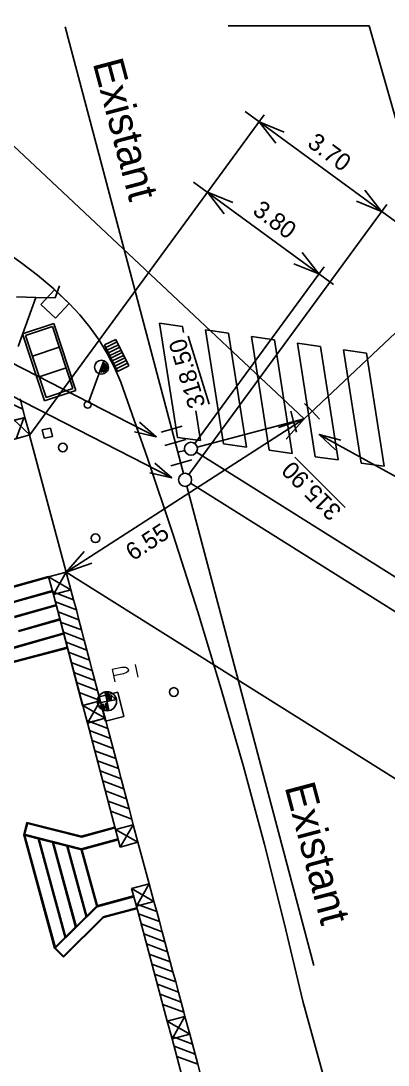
# Model space of a CAD drawing. Extents: x -215 to 206, y -120 to -34.
# Drawn here: x -138.19 to -129.74, y -108.04 to -83.99 of the extents above; entities that cross this region are included whole.
import ezdxf
from ezdxf.enums import TextEntityAlignment as Align

# ---------------------------------------------------------------- set-up
doc = ezdxf.new("R2010")
doc.units = 0
doc.header["$MEASUREMENT"] = 0
for name, color, linetype in [('C_BAT_INDI', 7, 'CONTINUOUS'), ('C_BAT_INDU', 7, 'CONTINUOUS'), ('TOP$BATI', 7, 'CONTINUOUS')]:
    doc.layers.add(name, color=color, linetype=linetype)
doc.styles.add('ROMANS', font='ROMANS', dxfattribs={"height": 0.2})
doc.styles.add('txt', font='TXT', dxfattribs={"height": 0.2})

# ---------------------------------------------------------------- blocks, each defined once
blk = doc.blocks.new('FLECH')
at = {"layer": 'C_BAT_INDU', "color": 1, "linetype": 'Continuous'}
blk.add_lwpolyline([(-0.1294, 0.483), (0, 0), (0.1294, 0.483)], dxfattribs=at)
blk = doc.blocks.new('FLEC')
at = {"layer": 'C_BAT_INDU', "color": 1, "linetype": 'Continuous', "xscale": 24.99905005097397, "yscale": 24.99905005097397, "zscale": 25.00093132415669, "rotation": 90.00065102824891}
blk.add_blockref('FLECH', (0, 0), dxfattribs=at)
blk = doc.blocks.new('*D15')
at = {"layer": 'C_BAT_INDI', "color": 4, "linetype": 'Continuous'}
blk.add_line((0, 0), (-1.5389, 5.3917), dxfattribs=at)
blk.add_lwpolyline([(-0.017, 0.5151), (0, 0), (-0.2574, 0.4465)], dxfattribs=at)
blk = doc.blocks.new('*D16')
at = {"layer": 'C_BAT_INDI', "color": 4, "linetype": 'Continuous'}
blk.add_line((0, 0), (8.5068, -4.699), dxfattribs=at)
blk.add_lwpolyline([(0.3772, -0.3512), (0, 0), (0.4981, -0.1323)], dxfattribs=at)
blk = doc.blocks.new('*D17')
at = {"layer": 'C_BAT_INDI', "color": 4, "linetype": 'Continuous'}
blk.add_line((0, 0), (-13.9755, 7.17), dxfattribs=at)
blk.add_lwpolyline([(-0.3878, 0.3395), (0, 0), (-0.5019, 0.117)], dxfattribs=at)

msp = doc.modelspace()

# ---------------------------------------------------------------- linework, layer by layer
at = {"layer": 'C_BAT_INDI', "color": 5, "linetype": 'Continuous'}
for p, q in [((-137.173, -84.131, 999.891), (-134.448, -94.418, 999.891)), ((-127.037, -88.784, 991.352), (-131.67, -93.156, 999.902)), ((-131.659, -92.802, 999.902), (-131.488, -92.984, 999.902)), ((-131.975, -92.978, 999.902), (-131.911, -93.22, 999.902)), ((-131.316, -93.166, 999.902), (-131.488, -92.984, 999.902)), ((-131.67, -93.156, 999.902), (-134.129, -93.807, 999.902)), ((-131.847, -93.461, 999.902), (-131.911, -93.22, 999.902)), ((-134.959, -93.462, 999.891), (-134.478, -93.327, 999.891)), ((-134.877, -93.772, 999.891), (-134.396, -93.636, 999.891)), ((-134.419, -93.884, 999.902), (-134.578, -93.926, 999.902)), ((-134.736, -94.237, 112.096), (-134.255, -94.101, 112.096)), ((-134.371, -94.708, 999.891), (-131.446, -105.747, 999.891))]:
    msp.add_line(p, q, dxfattribs=at)
at = {"layer": 'C_BAT_INDI', "color": 4, "linetype": 'Continuous'}
for p, q in [((-133.417, -84.111, 87.146), (-130.177, -84.111, 87.146)), ((-134.715, -94.519, -1688.444), (-143.907, -89.803, -1688.444))]:
    msp.add_line(p, q, dxfattribs=at)
at = {"layer": 'C_BAT_INDI', "color": 4, "linetype": 'Continuous', "elevation": -1688.444}
msp.add_lwpolyline([(-135.103, -94.179), (-134.715, -94.519), (-135.217, -94.402)], dxfattribs=at)
at = {"layer": 'C_BAT_INDI', "color": 5, "linetype": 'Continuous'}
for centre in [(-134.274, -93.846, 999.902), (-134.409, -94.562, 999.891)]:
    msp.add_circle(centre, 0.15, dxfattribs=at)
at = {"layer": 'C_BAT_INDU', "color": 1, "linetype": 'Continuous'}
for p, q in [((-131.67, -93.156, 999.902), (-144.059, -81.523, -11.935)), ((-137.982, -93.529, 991.352), (-147.203, -84.872, 238.268)), ((-137.982, -93.529, 991.352), (-132.588, -86.158, -276.34)), ((-133.029, -86.083, -283.434), (-129.569, -88.615, 90.109)), ((-134.216, -87.706, -4.402), (-130.996, -90.062, 343.243)), ((-134.321, -94.441, 979.073), (-129.769, -88.221, -90.753)), ((-134.185, -93.724, 979.084), (-131.21, -89.658, 279.697)), ((-131.67, -93.156, 999.902), (-137.144, -96.686, 991.352)), ((-134.147, -93.925, 991.553), (-119.027, -103.433, -2.612)), ((-134.282, -94.642, 991.542), (-121.422, -102.729, 145.934)), ((-137.144, -96.686, 991.352), (-121.12, -106.762, -62.203))]:
    msp.add_line(p, q, dxfattribs=at)
at = {"layer": 'TOP$BATI', "color": 7, "linetype": 'Continuous'}
for p, q in [((-138.587, -89.277, 991.352), (-138.188, -89.555, 991.352)), ((-138.188, -89.555, 991.352), (-137.803, -89.852, 991.352)), ((-137.803, -89.852, 991.352), (-137.433, -90.168, 991.352)), ((-137.433, -90.168, 991.352), (-137.079, -90.501, 991.352)), ((-137.298, -90.092, 1000.055), (-137.401, -90.374, 1000.055)), ((-137.844, -90.362, 1000.055), (-138.286, -90.35, 1000.055)), ((-137.844, -90.362, 1000.055), (-138.254, -91.489, 1000.055)), ((-137.401, -90.374, 1000.055), (-137.844, -90.362, 1000.055)), ((-137.416, -90.186, 999.978), (-137.731, -90.523, 999.978)), ((-137.079, -90.501, 999.978), (-137.416, -90.186, 999.978)), ((-137.731, -90.523, 999.978), (-137.395, -90.838, 999.978)), ((-137.395, -90.838, 999.978), (-137.079, -90.501, 999.978)), ((-137.079, -90.501, 991.352), (-136.83, -90.766, 991.352)), ((-136.83, -90.766, 991.352), (-136.6, -91.048, 991.352)), ((-137.427, -90.961, 1000.007), (-138.15, -91.198, 1000.007)), ((-137.461, -91.035, 1000.007), (-138.079, -91.238, 1000.007)), ((-136.992, -92.463, 1000.007), (-137.461, -91.035, 1000.007)), ((-136.92, -92.502, 1000.007), (-137.427, -90.961, 1000.007)), ((-136.6, -91.048, 991.352), (-136.389, -91.345, 991.352)), ((-134.466, -91.028, 991.352), (-134.995, -90.952, 991.352)), ((-134.995, -90.952, 991.352), (-134.585, -93.586, 991.352)), ((-134.444, -91.167, 991.352), (-134.466, -91.028, 991.352)), ((-133.408, -91.182, 991.352), (-133.937, -91.105, 991.352)), ((-133.937, -91.105, 991.352), (-133.528, -93.733, 991.352)), ((-138.15, -91.198, 1000.007), (-137.644, -92.74, 1000.007)), ((-138.079, -91.238, 1000.007), (-137.609, -92.665, 1000.007)), ((-136.389, -91.345, 991.352), (-136.2, -91.655, 991.352)), ((-136.001, -91.328, 999.867), (-136.263, -91.454, 999.867)), ((-135.706, -91.941, 999.867), (-136.001, -91.328, 999.867)), ((-133, -93.807, 991.352), (-133.408, -91.182, 991.352)), ((-132.351, -91.336, 991.352), (-132.879, -91.259, 991.352)), ((-132.879, -91.259, 991.352), (-132.471, -93.881, 991.352)), ((-131.943, -93.955, 991.352), (-132.351, -91.336, 991.352)), ((-137.922, -91.714, 1000.007), (-137.305, -91.511, 1000.007)), ((-136.263, -91.454, 999.867), (-135.968, -92.067, 999.867)), ((-135.972, -91.388, 999.867), (-136.234, -91.514, 999.867)), ((-136.204, -91.577, 999.867), (-135.942, -91.451, 999.867)), ((-135.913, -91.511, 999.867), (-136.175, -91.636, 999.867)), ((-136.145, -91.699, 999.867), (-135.883, -91.573, 999.867)), ((-131.293, -91.49, 991.352), (-131.822, -91.413, 991.352)), ((-131.822, -91.413, 991.352), (-131.415, -94.029, 991.352)), ((-130.886, -94.103, 991.352), (-131.293, -91.49, 991.352)), ((-130.235, -91.643, 991.352), (-130.764, -91.567, 991.352)), ((-130.764, -91.567, 991.352), (-130.358, -94.176, 991.352)), ((-136.622, -92.757, 999.98), (-136.28, -91.817, 999.98)), ((-136.2, -91.655, 991.352), (-136.032, -91.978, 991.352)), ((-135.854, -91.633, 999.867), (-136.116, -91.759, 999.867)), ((-136.086, -91.822, 999.867), (-135.824, -91.696, 999.867)), ((-135.795, -91.756, 999.867), (-136.057, -91.882, 999.867)), ((-136.027, -91.944, 999.867), (-135.765, -91.818, 999.867)), ((-129.829, -94.25, 991.352), (-130.235, -91.643, 991.352)), ((-137.148, -91.987, 1000.007), (-137.766, -92.19, 1000.007)), ((-136.256, -91.868, 999.98), (-136.338, -92.094, 999.98)), ((-136.294, -92.089, 999.98), (-136.226, -91.901, 999.98)), ((-136.195, -91.933, 999.98), (-136.25, -92.084, 999.98)), ((-136.198, -92.06, 999.98), (-136.171, -91.985, 999.98)), ((-136.032, -91.978, 991.352), (-135.887, -92.312, 991.352)), ((-135.736, -91.878, 999.867), (-135.998, -92.004, 999.867)), ((-135.968, -92.067, 999.867), (-135.706, -91.941, 999.867)), ((-135.887, -92.312, 991.352), (-135.271, -94.065, 991.352)), ((-137.644, -92.74, 1000.007), (-136.92, -92.502, 1000.007)), ((-137.609, -92.665, 1000.007), (-136.992, -92.463, 1000.007)), ((-138.145, -92.933, 991.352), (-138.568, -92.732, 991.352)), ((-138.568, -92.732, 991.352), (-138.145, -92.933, 991.352)), ((-138.204, -92.701, 991.352), (-138.145, -92.933, 991.352)), ((-138.145, -92.933, 991.352), (-138.096, -93.125, 991.352)), ((-134.056, -93.659, 991.352), (-134.163, -92.976, 991.352)), ((-138.096, -93.125, 991.352), (-138.445, -93.214, 991.352)), ((-138.352, -93.197, 991.352), (-138.121, -93.132, 991.352)), ((-138.121, -93.132, 991.352), (-138.296, -93.618, 991.352)), ((-138.296, -93.618, 991.352), (-138.121, -93.132, 991.352)), ((-138.121, -93.132, 991.352), (-138.096, -93.125, 991.352)), ((-138.096, -93.125, 991.352), (-137.982, -93.529, 991.352)), ((-144.013, -95.231, 991.352), (-137.982, -93.529, 991.352)), ((-137.992, -93.532, 991.352), (-137.144, -96.686, 991.352)), ((-137.504, -93.372, 1000.053), (-137.696, -93.414, 1000.053)), ((-137.696, -93.414, 1000.053), (-137.654, -93.606, 1000.053)), ((-137.462, -93.564, 1000.053), (-137.504, -93.372, 1000.053)), ((-137.654, -93.606, 1000.053), (-137.462, -93.564, 1000.053)), ((-134.585, -93.586, 991.352), (-134.056, -93.659, 991.352)), ((-133.528, -93.733, 991.352), (-133, -93.807, 991.352)), ((-132.471, -93.881, 991.352), (-131.943, -93.955, 991.352)), ((-135.271, -94.065, 991.352), (-134.681, -95.828, 991.352)), ((-131.415, -94.029, 991.352), (-130.886, -94.103, 991.352)), ((-130.358, -94.176, 991.352), (-129.829, -94.25, 991.352)), ((-134.681, -95.828, 991.352), (-134.117, -97.599, 991.352)), ((-138.522, -97.06, 1000.609), (-137.552, -96.786, 1000.609)), ((-137.547, -96.805, 1000.609), (-138.517, -97.08, 1000.609)), ((-137.552, -96.786, 1000.609), (-137.547, -96.805, 1000.609)), ((-137.144, -96.686, 991.352), (-137.549, -96.796, 991.352)), ((-137.549, -96.796, 991.352), (-137.44, -97.201, 991.352)), ((-137.035, -97.092, 991.352), (-137.549, -96.796, 991.352)), ((-137.549, -96.796, 991.352), (-137.44, -97.201, 991.352)), ((-137.44, -97.201, 991.352), (-137.144, -96.686, 991.352)), ((-137.035, -97.092, 991.352), (-137.144, -96.686, 991.352)), ((-138.43, -97.386, 1000.609), (-137.46, -97.111, 1000.609)), ((-137.455, -97.13, 1000.609), (-138.425, -97.405, 1000.609)), ((-137.46, -97.111, 1000.609), (-137.455, -97.13, 1000.609)), ((-136.974, -97.324, 991.352), (-137.456, -97.141, 991.352)), ((-137.456, -97.141, 991.352), (-136.974, -97.324, 991.352)), ((-137.035, -97.092, 991.352), (-137.441, -97.199, 991.352)), ((-137.44, -97.201, 991.352), (-137.035, -97.092, 991.352)), ((-137.035, -97.092, 991.352), (-136.974, -97.324, 991.352)), ((-137.441, -97.199, 991.352), (-136.766, -99.757, 991.352)), ((-137.441, -97.199, 991.352), (-136.767, -99.755, 991.352)), ((-136.912, -97.556, 991.352), (-137.395, -97.373, 991.352)), ((-137.395, -97.373, 991.352), (-136.912, -97.556, 991.352)), ((-136.974, -97.324, 991.352), (-136.912, -97.556, 991.352)), ((-138.338, -97.711, 1000.609), (-137.378, -97.439, 1000.609)), ((-137.372, -97.458, 1000.609), (-138.333, -97.73, 1000.609)), ((-137.378, -97.439, 1000.609), (-137.372, -97.458, 1000.609)), ((-136.851, -97.788, 991.352), (-137.334, -97.605, 991.352)), ((-137.334, -97.605, 991.352), (-136.851, -97.788, 991.352)), ((-136.912, -97.556, 991.352), (-136.851, -97.788, 991.352)), ((-134.117, -97.599, 991.352), (-133.58, -99.379, 991.352)), ((-138.246, -98.036, 1000.609), (-137.292, -97.766, 1000.609)), ((-137.286, -97.785, 1000.609), (-138.24, -98.055, 1000.609)), ((-137.292, -97.766, 1000.609), (-137.286, -97.785, 1000.609)), ((-136.79, -98.02, 991.352), (-137.273, -97.837, 991.352)), ((-137.273, -97.837, 991.352), (-136.79, -98.02, 991.352)), ((-136.851, -97.788, 991.352), (-136.79, -98.02, 991.352)), ((-138.376, -98.424, 1000.609), (-137.205, -98.093, 1000.609)), ((-136.729, -98.252, 991.352), (-137.211, -98.069, 991.352)), ((-137.211, -98.069, 991.352), (-136.729, -98.252, 991.352)), ((-137.205, -98.093, 1000.609), (-137.2, -98.112, 1000.609)), ((-136.79, -98.02, 991.352), (-136.729, -98.252, 991.352)), ((-137.2, -98.112, 1000.609), (-138.37, -98.443, 1000.609)), ((-136.667, -98.485, 991.352), (-137.15, -98.302, 991.352)), ((-137.15, -98.302, 991.352), (-136.667, -98.485, 991.352)), ((-136.729, -98.252, 991.352), (-136.667, -98.485, 991.352)), ((-138.501, -98.782, 1000.609), (-137.119, -98.418, 1000.609)), ((-137.114, -98.437, 1000.609), (-138.496, -98.802, 1000.609)), ((-137.119, -98.418, 1000.609), (-137.114, -98.437, 1000.609)), ((-136.606, -98.717, 991.352), (-137.089, -98.534, 991.352)), ((-137.089, -98.534, 991.352), (-136.606, -98.717, 991.352)), ((-136.667, -98.485, 991.352), (-136.606, -98.717, 991.352)), ((-136.545, -98.949, 991.352), (-137.028, -98.766, 991.352)), ((-137.028, -98.766, 991.352), (-136.545, -98.949, 991.352)), ((-136.606, -98.717, 991.352), (-136.545, -98.949, 991.352)), ((-136.484, -99.181, 991.352), (-136.966, -98.998, 991.352)), ((-136.966, -98.998, 991.352), (-136.484, -99.181, 991.352)), ((-136.545, -98.949, 991.352), (-136.484, -99.181, 991.352)), ((-136.423, -99.413, 991.352), (-136.905, -99.23, 991.352)), ((-136.905, -99.23, 991.352), (-136.423, -99.413, 991.352)), ((-136.484, -99.181, 991.352), (-136.423, -99.413, 991.352)), ((-136.361, -99.645, 991.352), (-136.844, -99.462, 991.352)), ((-136.844, -99.462, 991.352), (-136.361, -99.645, 991.352)), ((-136.423, -99.413, 991.352), (-136.361, -99.645, 991.352)), ((-135.956, -99.451, 1000.146), (-136.383, -99.556, 1000.146)), ((-136.25, -99.446, 991.352), (-136.162, -99.877, 991.352)), ((-136.206, -99.661, 991.352), (-136.246, -99.465, 991.352)), ((-136.147, -99.649, 991.352), (-136.207, -99.457, 991.352)), ((-136.207, -99.457, 991.352), (-136.206, -99.661, 991.352)), ((-136.108, -99.641, 991.352), (-136.187, -99.453, 991.352)), ((-136.187, -99.453, 991.352), (-136.147, -99.649, 991.352)), ((-136.01, -99.621, 991.352), (-136.112, -99.52, 991.352)), ((-136.112, -99.52, 991.352), (-136.108, -99.641, 991.352)), ((-135.816, -100.015, 1000.146), (-135.956, -99.451, 1000.146)), ((-133.58, -99.379, 991.352), (-133.069, -101.166, 991.352)), ((-136.361, -99.648, 991.352), (-136.767, -99.755, 991.352)), ((-136.361, -99.648, 991.352), (-136.766, -99.757, 991.352)), ((-136.766, -99.757, 991.352), (-136.657, -100.162, 991.352)), ((-136.251, -100.053, 991.352), (-136.766, -99.757, 991.352)), ((-136.766, -99.757, 991.352), (-136.657, -100.162, 991.352)), ((-136.657, -100.162, 991.352), (-136.361, -99.648, 991.352)), ((-136.421, -99.705, 991.352), (-135.99, -99.617, 991.352)), ((-136.378, -99.819, 991.352), (-136.394, -99.74, 991.352)), ((-136.394, -99.74, 991.352), (-136.378, -99.819, 991.352)), ((-136.383, -99.556, 1000.146), (-136.244, -100.121, 1000.146)), ((-136.315, -99.724, 991.352), (-136.378, -99.819, 991.352)), ((-136.361, -99.645, 991.352), (-136.361, -99.648, 991.352)), ((-136.251, -100.053, 991.352), (-136.361, -99.648, 991.352)), ((-136.283, -99.881, 991.352), (-136.315, -99.724, 991.352)), ((-136.264, -99.877, 991.352), (-136.296, -99.72, 991.352)), ((-136.296, -99.72, 991.352), (-136.283, -99.881, 991.352)), ((-136.237, -99.708, 991.352), (-136.264, -99.877, 991.352)), ((-136.201, -99.885, 991.352), (-136.237, -99.708, 991.352)), ((-135.99, -99.617, 991.352), (-136.022, -99.562, 991.352)), ((-136.022, -99.562, 991.352), (-136.01, -99.621, 991.352)), ((-136.244, -100.121, 1000.146), (-135.816, -100.015, 1000.146)), ((-136.19, -100.285, 991.352), (-136.673, -100.103, 991.352)), ((-136.673, -100.103, 991.352), (-136.19, -100.285, 991.352)), ((-136.251, -100.053, 991.352), (-136.658, -100.161, 991.352)), ((-136.658, -100.161, 991.352), (-136.01, -102.611, 991.352)), ((-136.657, -100.162, 991.352), (-136.251, -100.053, 991.352)), ((-136.251, -100.053, 991.352), (-136.19, -100.285, 991.352)), ((-136.129, -100.517, 991.352), (-136.612, -100.335, 991.352)), ((-136.612, -100.335, 991.352), (-136.129, -100.517, 991.352)), ((-136.19, -100.285, 991.352), (-136.129, -100.517, 991.352)), ((-136.067, -100.749, 991.352), (-136.55, -100.567, 991.352)), ((-136.55, -100.567, 991.352), (-136.067, -100.749, 991.352)), ((-136.129, -100.517, 991.352), (-136.067, -100.749, 991.352)), ((-136.006, -100.981, 991.352), (-136.489, -100.799, 991.352)), ((-136.489, -100.799, 991.352), (-136.006, -100.981, 991.352)), ((-136.067, -100.749, 991.352), (-136.006, -100.981, 991.352)), ((-136.006, -100.981, 991.352), (-135.945, -101.213, 991.352)), ((-135.945, -101.213, 991.352), (-136.428, -101.031, 991.352)), ((-136.428, -101.031, 991.352), (-135.945, -101.213, 991.352)), ((-135.945, -101.213, 991.352), (-135.883, -101.445, 991.352)), ((-133.069, -101.166, 991.352), (-132.585, -102.961, 991.352)), ((-135.883, -101.445, 991.352), (-136.366, -101.263, 991.352)), ((-136.366, -101.263, 991.352), (-135.883, -101.445, 991.352)), ((-135.883, -101.445, 991.352), (-135.822, -101.677, 991.352)), ((-135.822, -101.677, 991.352), (-136.305, -101.495, 991.352)), ((-136.305, -101.495, 991.352), (-135.822, -101.677, 991.352)), ((-135.822, -101.677, 991.352), (-135.761, -101.909, 991.352)), ((-135.761, -101.909, 991.352), (-136.243, -101.727, 991.352)), ((-136.243, -101.727, 991.352), (-135.761, -101.909, 991.352)), ((-135.761, -101.909, 991.352), (-135.699, -102.141, 991.352)), ((-135.699, -102.141, 991.352), (-136.182, -101.959, 991.352)), ((-136.182, -101.959, 991.352), (-135.699, -102.141, 991.352)), ((-135.638, -102.373, 991.352), (-136.121, -102.191, 991.352)), ((-136.121, -102.191, 991.352), (-135.638, -102.373, 991.352)), ((-135.699, -102.141, 991.352), (-135.638, -102.373, 991.352)), ((-135.638, -102.373, 991.352), (-135.604, -102.503, 991.352)), ((-138.124, -102.731, 991.352), (-138.053, -102.45, 991.352)), ((-138.038, -102.474, 991.352), (-138.105, -102.736, 991.352)), ((-138.053, -102.45, 991.352), (-138.038, -102.474, 991.352)), ((-138.053, -102.45, 991.352), (-136.795, -102.769, 991.352)), ((-138.038, -102.474, 991.352), (-138.053, -102.45, 991.352)), ((-136.795, -102.789, 991.352), (-138.038, -102.474, 991.352)), ((-136.795, -102.769, 991.352), (-136.025, -102.559, 991.352)), ((-136.02, -102.579, 991.352), (-136.795, -102.789, 991.352)), ((-136.025, -102.559, 991.352), (-136.02, -102.579, 991.352)), ((-135.604, -102.503, 991.352), (-136.01, -102.611, 991.352)), ((-135.604, -102.503, 991.352), (-136.009, -102.612, 991.352)), ((-136.009, -102.612, 991.352), (-135.9, -103.018, 991.352)), ((-135.494, -102.909, 991.352), (-136.009, -102.612, 991.352)), ((-136.009, -102.612, 991.352), (-135.9, -103.018, 991.352)), ((-135.9, -103.018, 991.352), (-135.604, -102.503, 991.352)), ((-135.494, -102.909, 991.352), (-135.604, -102.503, 991.352)), ((-138.124, -102.736, 991.352), (-138.105, -102.731, 991.352)), ((-138.105, -102.736, 991.352), (-138.124, -102.731, 991.352)), ((-137.414, -105.345, 991.352), (-138.124, -102.736, 991.352)), ((-138.117, -102.743, 1000.845), (-138.112, -102.723, 1000.845)), ((-136.792, -103.079, 1000.845), (-138.117, -102.743, 1000.845)), ((-138.112, -102.723, 1000.845), (-136.792, -103.058, 1000.845)), ((-138.105, -102.731, 991.352), (-137.394, -105.34, 991.352)), ((-137.793, -102.82, 991.352), (-137.774, -102.814, 991.352)), ((-137.171, -105.105, 991.352), (-137.793, -102.82, 991.352)), ((-137.774, -102.814, 991.352), (-137.152, -105.1, 991.352)), ((-137.463, -102.903, 991.352), (-137.443, -102.898, 991.352)), ((-136.929, -104.865, 991.352), (-137.463, -102.903, 991.352)), ((-137.443, -102.898, 991.352), (-136.909, -104.86, 991.352)), ((-136.795, -102.769, 991.352), (-136.795, -102.789, 991.352)), ((-136.795, -102.789, 991.352), (-136.795, -102.769, 991.352)), ((-136.792, -103.058, 1000.845), (-135.952, -102.829, 1000.845)), ((-135.946, -102.849, 1000.845), (-136.792, -103.079, 1000.845)), ((-135.952, -102.829, 1000.845), (-135.946, -102.849, 1000.845)), ((-135.9, -103.018, 991.352), (-135.494, -102.909, 991.352)), ((-135.494, -102.909, 991.352), (-135.234, -103.865, 991.352)), ((-137.132, -102.987, 991.352), (-137.113, -102.982, 991.352)), ((-136.686, -104.625, 991.352), (-137.132, -102.987, 991.352)), ((-137.113, -102.982, 991.352), (-136.667, -104.62, 991.352)), ((-136.802, -103.071, 1000.845), (-136.783, -103.066, 1000.845)), ((-136.444, -104.386, 1000.845), (-136.802, -103.071, 1000.845)), ((-136.792, -103.058, 1000.845), (-136.792, -103.079, 1000.845)), ((-136.792, -103.079, 1000.845), (-136.792, -103.058, 1000.845)), ((-136.783, -103.066, 1000.845), (-136.425, -104.381, 1000.845)), ((-132.585, -102.961, 991.352), (-132.128, -104.762, 991.352)), ((-135.234, -103.866, 991.352), (-135.64, -103.975, 991.352)), ((-135.531, -104.38, 991.352), (-135.234, -103.866, 991.352)), ((-135.125, -104.271, 991.352), (-135.234, -103.866, 991.352)), ((-135.64, -103.975, 991.352), (-135.531, -104.38, 991.352)), ((-135.125, -104.271, 991.352), (-135.64, -103.975, 991.352)), ((-135.64, -103.975, 991.352), (-135.531, -104.38, 991.352)), ((-136.44, -104.374, 1000.845), (-135.594, -104.144, 1000.845)), ((-135.588, -104.163, 1000.845), (-136.429, -104.392, 1000.845)), ((-135.594, -104.144, 1000.845), (-135.588, -104.163, 1000.845)), ((-135.063, -104.503, 991.352), (-135.546, -104.322, 991.352)), ((-135.546, -104.322, 991.352), (-135.063, -104.503, 991.352)), ((-135.531, -104.38, 991.352), (-135.125, -104.271, 991.352)), ((-135.125, -104.271, 991.352), (-135.53, -104.38, 991.352)), ((-135.125, -104.271, 991.352), (-135.063, -104.503, 991.352)), ((-137.411, -105.335, 1000.845), (-136.44, -104.374, 1000.845)), ((-136.429, -104.392, 1000.845), (-137.397, -105.35, 1000.845)), ((-136.425, -104.381, 1000.845), (-136.444, -104.386, 1000.845)), ((-136.44, -104.374, 1000.845), (-136.429, -104.392, 1000.845)), ((-136.429, -104.392, 1000.845), (-136.44, -104.374, 1000.845)), ((-136.295, -104.625, 991.352), (-135.52, -104.414, 991.352)), ((-135.515, -104.433, 991.352), (-136.285, -104.643, 991.352)), ((-135.53, -104.38, 991.352), (-134.819, -107.028, 991.352)), ((-135.52, -104.414, 991.352), (-135.515, -104.433, 991.352)), ((-135, -104.735, 991.352), (-135.484, -104.554, 991.352)), ((-135.484, -104.554, 991.352), (-135, -104.735, 991.352)), ((-135.063, -104.503, 991.352), (-135, -104.735, 991.352)), ((-137.207, -105.527, 991.352), (-136.295, -104.625, 991.352)), ((-136.285, -104.643, 991.352), (-137.207, -105.556, 991.352)), ((-136.667, -104.62, 991.352), (-136.686, -104.625, 991.352)), ((-136.295, -104.625, 991.352), (-136.285, -104.643, 991.352)), ((-136.285, -104.643, 991.352), (-136.295, -104.625, 991.352)), ((-134.938, -104.967, 991.352), (-135.422, -104.786, 991.352)), ((-135.422, -104.786, 991.352), (-134.938, -104.967, 991.352)), ((-135, -104.735, 991.352), (-134.938, -104.967, 991.352)), ((-132.128, -104.762, 991.352), (-131.697, -106.57, 991.352)), ((-136.909, -104.86, 991.352), (-136.929, -104.865, 991.352)), ((-134.876, -105.198, 991.352), (-135.359, -105.018, 991.352)), ((-135.359, -105.018, 991.352), (-134.876, -105.198, 991.352)), ((-134.938, -104.967, 991.352), (-134.876, -105.198, 991.352)), ((-137.152, -105.1, 991.352), (-137.171, -105.105, 991.352)), ((-134.813, -105.43, 991.352), (-135.297, -105.249, 991.352)), ((-135.297, -105.249, 991.352), (-134.813, -105.43, 991.352)), ((-134.876, -105.198, 991.352), (-134.813, -105.43, 991.352)), ((-137.394, -105.34, 991.352), (-137.414, -105.345, 991.352)), ((-137.411, -105.35, 991.352), (-137.397, -105.335, 991.352)), ((-137.397, -105.35, 1000.845), (-137.411, -105.335, 1000.845)), ((-137.207, -105.556, 991.352), (-137.411, -105.35, 991.352)), ((-137.397, -105.335, 991.352), (-137.207, -105.527, 991.352)), ((-137.207, -105.527, 991.352), (-137.207, -105.556, 991.352)), ((-137.207, -105.556, 991.352), (-137.207, -105.527, 991.352)), ((-134.751, -105.662, 991.352), (-135.234, -105.481, 991.352)), ((-135.234, -105.481, 991.352), (-134.751, -105.662, 991.352)), ((-134.813, -105.43, 991.352), (-134.751, -105.662, 991.352)), ((-134.689, -105.894, 991.352), (-135.172, -105.713, 991.352)), ((-135.172, -105.713, 991.352), (-134.689, -105.894, 991.352)), ((-134.751, -105.662, 991.352), (-134.689, -105.894, 991.352)), ((-134.626, -106.125, 991.352), (-135.11, -105.945, 991.352)), ((-135.11, -105.945, 991.352), (-134.626, -106.125, 991.352)), ((-134.689, -105.894, 991.352), (-134.626, -106.125, 991.352)), ((-134.564, -106.357, 991.352), (-135.047, -106.177, 991.352)), ((-135.047, -106.177, 991.352), (-134.564, -106.357, 991.352)), ((-134.626, -106.125, 991.352), (-134.564, -106.357, 991.352)), ((-134.502, -106.589, 991.352), (-134.985, -106.408, 991.352)), ((-134.985, -106.408, 991.352), (-134.502, -106.589, 991.352)), ((-134.564, -106.357, 991.352), (-134.502, -106.589, 991.352)), ((-134.439, -106.821, 991.352), (-134.923, -106.64, 991.352)), ((-134.923, -106.64, 991.352), (-134.439, -106.821, 991.352)), ((-134.502, -106.589, 991.352), (-134.439, -106.821, 991.352)), ((-131.697, -106.57, 991.352), (-128.745, -117.346, 991.352)), ((-134.413, -106.919, 1000.18), (-134.819, -107.028, 1000.18)), ((-134.413, -106.919, 1000.18), (-134.819, -107.028, 1000.18)), ((-134.709, -107.433, 1000.18), (-134.413, -106.919, 1000.18)), ((-134.439, -106.821, 991.352), (-134.413, -106.919, 991.352)), ((-134.304, -107.324, 1000.18), (-134.413, -106.919, 1000.18)), ((-134.819, -107.028, 1000.18), (-134.709, -107.433, 1000.18)), ((-134.304, -107.324, 1000.18), (-134.819, -107.028, 1000.18)), ((-134.819, -107.028, 1000.18), (-134.709, -107.433, 1000.18)), ((-134.242, -107.556, 1000.18), (-134.725, -107.374, 1000.18)), ((-134.725, -107.374, 1000.18), (-134.242, -107.556, 1000.18)), ((-134.304, -107.324, 1000.18), (-134.71, -107.432, 1000.18)), ((-134.71, -107.432, 1000.18), (-134.002, -110.101, 1000.18)), ((-134.709, -107.433, 1000.18), (-134.304, -107.324, 1000.18)), ((-134.304, -107.324, 1000.18), (-134.242, -107.556, 1000.18)), ((-134.181, -107.788, 1000.18), (-134.664, -107.606, 1000.18)), ((-134.664, -107.606, 1000.18), (-134.181, -107.788, 1000.18)), ((-134.242, -107.556, 1000.18), (-134.181, -107.788, 1000.18)), ((-134.119, -108.02, 1000.18), (-134.602, -107.838, 1000.18)), ((-134.602, -107.838, 1000.18), (-134.119, -108.02, 1000.18)), ((-134.181, -107.788, 1000.18), (-134.119, -108.02, 1000.18)), ((-134.119, -108.02, 1000.18), (-134.058, -108.252, 1000.18))]:
    msp.add_line(p, q, dxfattribs=at)
for centre, radius in [((-136.335, -91.967, 999.98), 0.16), ((-136.65, -92.832, 999.98), 0.08), ((-137.225, -93.819, 1000.04), 0.1), ((-136.473, -95.909, 1000.029), 0.1), ((-136.206, -99.661, 991.352), 0.22), ((-134.667, -99.448, 1000.047), 0.1)]:
    msp.add_circle(centre, radius, dxfattribs=at)

# ---------------------------------------------------------------- block references
at = {"layer": 'C_BAT_INDI', "color": 4, "linetype": 'Continuous'}
for name, p in [('*D15', (-128.638, -89.503, 87.146)), ('*D17', (-135.073, -93.572, -800.649)), ('*D16', (-131.322, -93.517, 87.146))]:
    msp.add_blockref(name, p, dxfattribs=at)
at = {"layer": 'C_BAT_INDU', "color": 1, "linetype": 'Continuous', "zscale": 0.0499981373516866}
for p, xscale, yscale, rotation in [((-132.707, -86.319, -248.583), 0.0499991999017186, 0.0499991999017186, 142.9988322176353), ((-133.894, -87.942, 30.452), 0.0499991999017186, 0.0499991999017186, 142.9988322176353), ((-129.887, -88.382, 55.788), 0.0499991999017186, 0.0499991999017186, 322.9988322176353), ((-131.328, -89.819, 307.455), 0.0499991999017186, 0.0499991999017186, 322.9988322176353), ((-131.67, -93.156, 999.902), 0.0500004035918326, 0.0500004035918326, 33.99789951103068), ((-137.144, -96.686, 991.352), 0.0500004035918326, 0.0500004035918326, 213.9978995110307)]:
    msp.add_blockref('FLEC', p, dxfattribs=dict(at, xscale=xscale, yscale=yscale, rotation=rotation))

# ---------------------------------------------------------------- texts
at = {"layer": 'C_BAT_INDI', "color": 3, "linetype": 'Continuous', "style": 'txt'}
for rotation, p in [(284.84, (-136.112, -86.573, 999.891)), (284.8396, (-131.696, -103.241, 999.891))]:
    msp.add_text('Existant', height=0.7, rotation=rotation, dxfattribs=at).set_placement(p, align=Align.CENTER)
at = {"layer": 'C_BAT_INDI', "color": 1, "linetype": 'Continuous', "style": 'txt'}
for s, p in [('3.70', (-131.203, -87.175, 87.146)), ('3.80', (-132.463, -88.73, 87.146))]:
    msp.add_text(s, height=0.4, rotation=323.3715, dxfattribs=at).set_placement(p, align=Align.CENTER)
at = {"layer": 'C_BAT_INDI', "color": 215, "linetype": 'Continuous', "style": 'txt'}
for s, rotation, p in [('%%U318.50', 107, (-134.365, -92.118, 87.146)), ('%%U315.90', 135, (-131.503, -94.82, 87.146))]:
    msp.add_text(s, height=0.4, rotation=rotation, dxfattribs=at).set_placement(p, align=Align.MIDDLE)
at = {"layer": 'C_BAT_INDI', "color": 1, "linetype": 'Continuous', "style": 'txt'}
msp.add_text('6.55', height=0.4, rotation=33.1118, dxfattribs=at).set_placement((-135.392, -95.821, 87.146), align=Align.TOP_CENTER)
at = {"layer": 'TOP$BATI', "color": 7, "linetype": 'Continuous', "style": 'ROMANS', "width": 2}
msp.add_text('PI', height=0.3, rotation=11.5368, dxfattribs=at).set_placement((-136.129, -99.237, 991.352))

doc.saveas('drawing.dxf')
